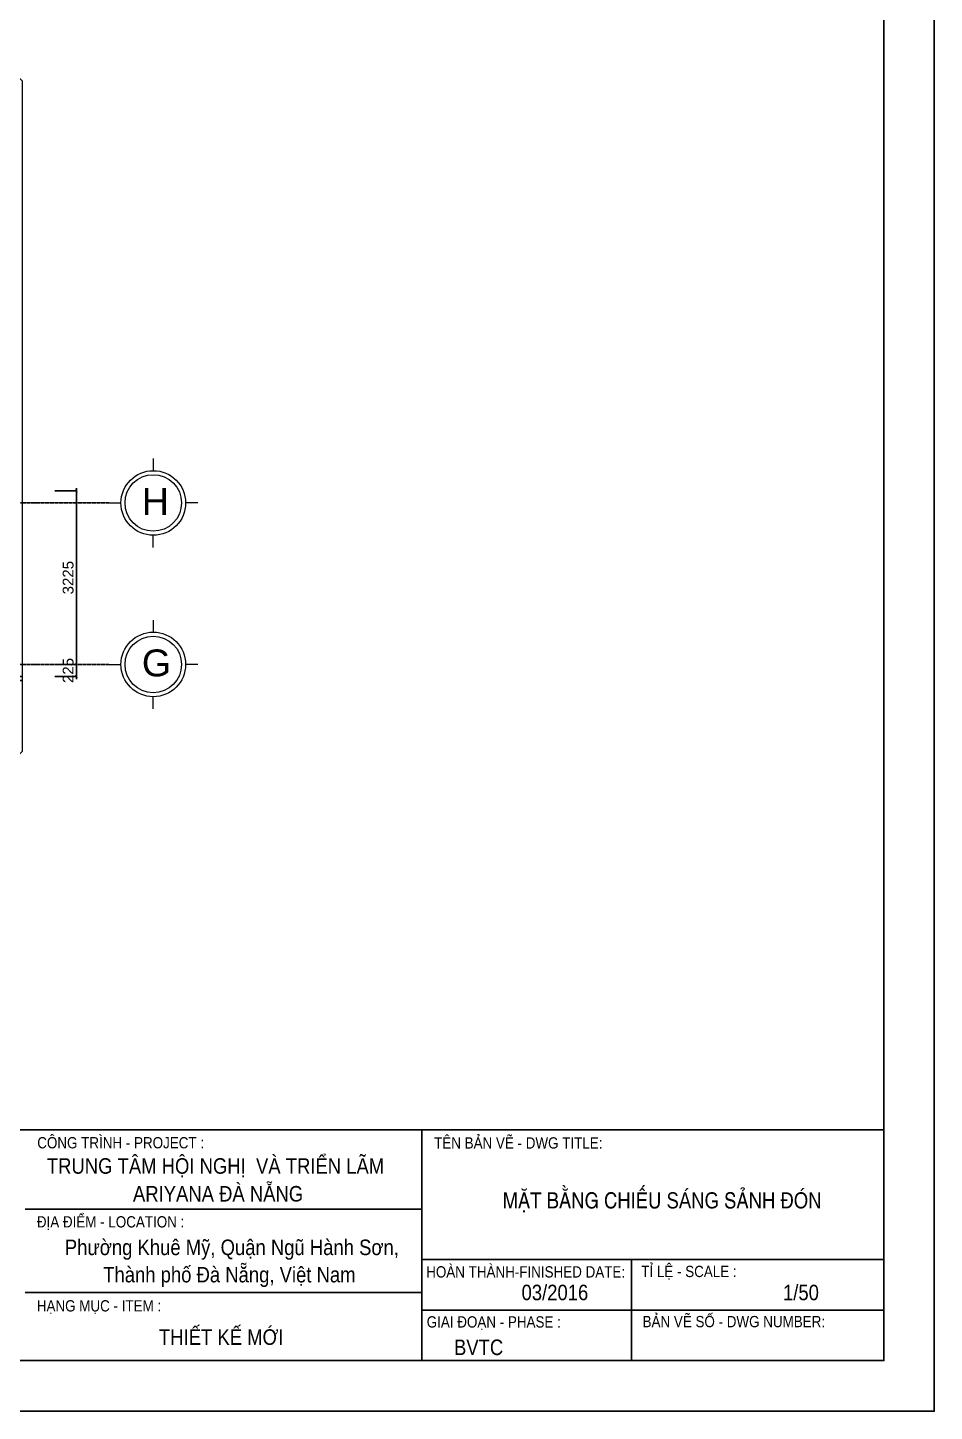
# Model space of a CAD drawing. Extents: x 134921 to 2525442, y -280073 to 23449.
# Drawn here: x 187460 to 204303, y -25556 to 150 of the extents above; entities that cross this region are included whole.
import ezdxf
from ezdxf.enums import TextEntityAlignment as Align
from ezdxf.xclip import XClip

# ---------------------------------------------------------------- set-up
doc = ezdxf.new("R2010")
doc.units = 0
doc.header["$XCLIPFRAME"] = 2
doc.header["$PDMODE"] = 3
doc.header["$PDSIZE"] = 100
doc.linetypes.add('X_GRID$0$CENTER', pattern=[2, 1.25, -0.25, 0.25, -0.25])
doc.layers.get('0').update_dxf_attribs({"linetype": 'CONTINUOUS'})
doc.layers.get('Defpoints').update_dxf_attribs({"linetype": 'CONTINUOUS'})
for name, color, linetype, lineweight in [('A-ARROW', 4, 'CONTINUOUS', 20), ('DIA HINH', 8, 'CONTINUOUS', 5), ('dims', 1, 'CONTINUOUS', 18), ('PL01$0$door', 1, 'CONTINUOUS', 18), ('X_GRID$0$symb', 6, 'CONTINUOUS', 25), ('X_LANDSCAPE$0$CAY', 84, 'CONTINUOUS', 5)]:
    doc.layers.add(name, color=color, linetype=linetype, lineweight=lineweight)
for name, color, linetype in [('CDC -TEXT KHUNG', 7, 'CONTINUOUS'), ('CDC-KHUNGTEN', 7, 'CONTINUOUS'), ('dim-kich-thuoc', 6, 'CONTINUOUS'), ('frame', 7, 'CONTINUOUS'), ('HBS-Text1', 2, 'CONTINUOUS'), ('PL01$0$I-DETL-PATT', 252, 'CONTINUOUS'), ('X_GRID$0$A-GRID 1', 253, 'X_GRID$0$CENTER')]:
    doc.layers.add(name, color=color, linetype=linetype)
doc.styles.add('HBS-TitleText', font='VHARIALN_1.TTF', dxfattribs={"width": 0.75})
doc.styles.add('KT CDC', font='arial.ttf', dxfattribs={"width": 0.85, "height": 200})
doc.styles.add('TEXT', font='VHARIAL_1.TTF')
doc.styles.add('TEXT1', font='VHARIAL_1.TTF', dxfattribs={"width": 0.85, "height": 200})
doc.dimstyles.new('Copy of KT-150', dxfattribs={"dimscale": 150, "dimtxt": 2, "dimasz": 0.5, "dimexe": 0, "dimexo": 0, "dimgap": 0.5, "dimtad": 1, "dimrnd": 5, "dimdsep": 46, "dimtxsty": 'TEXT', "dimblk": 'ARCHTICK', "dimcen": 0, "dimdle": 0.5, "dimclrd": 24, "dimclre": 24, "dimclrt": 7, "dimadec": 0, "dimazin": 0, "dimtfac": 0.005556, "dimtix": 1, "dimtmove": 2, "dimatfit": 3, "dimfxl": 1, "dimtolj": 1, "dimtzin": 0, "dimarcsym": 1})

# ---------------------------------------------------------------- blocks, each defined once
blk = doc.blocks.new('_ArchTick')
at = {"color": 0, "linetype": 'ByBlock', "const_width": 0.15}
blk.add_lwpolyline([(-0.5, -0.5), (0.5, 0.5)], dxfattribs=at)
blk = doc.blocks.new('*D62')
at = {"layer": 'Defpoints', "color": 0, "transparency": 16777216}
for p in [(187509, -8455), (187509, -11680), (188366, -11680)]:
    blk.add_point(p, dxfattribs=at)
at = {"layer": 'DIA HINH', "color": 24, "lineweight": -2, "transparency": 16777216}
for p, q in [((187966, -8455), (188366, -8455)), ((188366, -8405), (188366, -11730)), ((187966, -11680), (188366, -11680))]:
    blk.add_line(p, q, dxfattribs=at)
at = {"layer": 'DIA HINH', "color": 24, "lineweight": -2, "transparency": 16777216, "xscale": 50, "yscale": 50, "zscale": 50}
for p, rotation in [((188366, -8455), 90), ((188366, -11680), 270)]:
    blk.add_blockref('_ArchTick', p, dxfattribs=dict(at, rotation=rotation))
at = {"layer": 'DIA HINH', "color": 7, "transparency": 16777216, "insert": (188213, -10068), "char_height": 200, "attachment_point": 5, "rotation": 90, "style": 'TEXT'}
blk.add_mtext('\\A1;3225', dxfattribs=at)
blk = doc.blocks.new('*D63')
at = {"layer": 'Defpoints', "color": 0, "transparency": 16777216}
for p in [(187509, -11680), (187509, -11905), (188366, -11905)]:
    blk.add_point(p, dxfattribs=at)
at = {"layer": 'DIA HINH', "color": 24, "lineweight": -2, "transparency": 16777216}
for p, q in [((187966, -11680), (188366, -11680)), ((188366, -11680), (188366, -11630)), ((188366, -11680), (188366, -11905)), ((187966, -11905), (188366, -11905)), ((188366, -11905), (188366, -11955))]:
    blk.add_line(p, q, dxfattribs=at)
at = {"layer": 'DIA HINH', "color": 24, "lineweight": -2, "transparency": 16777216, "xscale": 50, "yscale": 50, "zscale": 50}
for p, rotation in [((188366, -11680), 270), ((188366, -11905), 90)]:
    blk.add_blockref('_ArchTick', p, dxfattribs=dict(at, rotation=rotation))
at = {"layer": 'DIA HINH', "color": 7, "transparency": 16777216, "insert": (188213, -11793), "char_height": 200, "attachment_point": 5, "rotation": 90, "style": 'TEXT'}
blk.add_mtext('\\A1;225', dxfattribs=at)
blk = doc.blocks.new('PL01$0$EX-PL01')
at = {"layer": 'PL01$0$door'}
blk.add_line((-21543, 54225), (-27000, 54225), dxfattribs=at)
at = {"layer": 'PL01$0$I-DETL-PATT'}
for p, q in [((-27000, 54000), (-21768, 54000)), ((-27000, 53925), (-21768, 53925))]:
    blk.add_line(p, q, dxfattribs=at)
blk = doc.blocks.new('*D64')
at = {"layer": 'Defpoints', "color": 0, "transparency": 16777216}
for p in [(162019, -8680), (160642, -11245), (149453, -11680), (159020, -11679), (188969, -11680)]:
    blk.add_point(p, dxfattribs=at)
at = {"layer": 'DIA HINH', "color": 24, "lineweight": -2, "transparency": 16777216}
blk.add_arc((159019, -11680), 1681, 0, 45, dxfattribs=at)
at = {"layer": 'DIA HINH', "color": 24, "lineweight": -2, "transparency": 16777216, "xscale": 50, "yscale": 50, "zscale": 50}
for p, rotation in [((160207, -10492), 135.0000093092421), ((160699, -11680), 270.0000000000075)]:
    blk.add_blockref('_ArchTick', p, dxfattribs=dict(at, rotation=rotation))
at = {"layer": 'DIA HINH', "color": 7, "transparency": 16777216, "insert": (160712, -10979), "char_height": 200, "attachment_point": 5, "rotation": 292.5, "style": 'TEXT'}
blk.add_mtext('\\A1;45°', dxfattribs=at)
blk = doc.blocks.new('*D65')
at = {"layer": 'Defpoints', "color": 0, "transparency": 16777216}
for p in [(180019, -8680), (177696, -11499), (149453, -11680), (188969, -11680), (176794, -11905)]:
    blk.add_point(p, dxfattribs=at)
at = {"layer": 'dim-kich-thuoc', "color": 24, "lineweight": -2, "transparency": 16777216}
blk.add_arc((177019, -11680), 702, 0, 45, dxfattribs=at)
at = {"layer": 'dim-kich-thuoc', "color": 24, "lineweight": -2, "transparency": 16777216, "xscale": 75, "yscale": 75, "zscale": 75}
for p, rotation in [((177515, -11184), 135.0000093092364), ((177720, -11680), 270.0000000000074)]:
    blk.add_blockref('_ArchTick', p, dxfattribs=dict(at, rotation=rotation))
at = {"layer": 'dim-kich-thuoc', "color": 7, "transparency": 16777216, "insert": (177877, -11325), "char_height": 300, "attachment_point": 5, "rotation": 292.5, "style": 'TEXT'}
blk.add_mtext('\\A1;45°', dxfattribs=at)
blk = doc.blocks.new('trujc')
at = {"layer": 'A-ARROW'}
blk.add_circle((762517, 1254561), 1050, dxfattribs=at)
at = {"layer": 'dims'}
for p, q in [((762517, 1256211), (762517, 1255761)), ((760867, 1254561), (761317, 1254561)), ((764167, 1254561), (763717, 1254561)), ((762517, 1252911), (762517, 1253361))]:
    blk.add_line(p, q, dxfattribs=at)
blk.add_circle((762517, 1254561), 1200, dxfattribs=at)

msp = doc.modelspace()

# ---------------------------------------------------------------- linework, layer by layer
at = {"color": 4}
msp.add_lwpolyline([(137825.171, -24613.545), (203365.318, -24613.545), (203365.318, 22511.027), (137825.171, 22511.027)], close=True, dxfattribs=at)
at = {"layer": 'CDC-KHUNGTEN', "color": 4}
msp.add_line((137825.171, -20323.545), (203365.318, -20323.545), dxfattribs=at)
at = {"layer": 'CDC-KHUNGTEN', "color": 7}
for p, q in [((194785.067, -20323.545), (194785.067, -24613.545)), ((203365.318, -22737.289), (194785.067, -22737.289)), ((198678.844, -22737.289), (198678.844, -24613.545))]:
    msp.add_line(p, q, dxfattribs=at)
at = {"layer": 'CDC-KHUNGTEN'}
for p, q in [((194785.067, -21798.851), (187411.448, -21798.851)), ((194785.067, -23349.954), (187411.448, -23349.954)), ((194785.067, -23675.032), (203365.318, -23675.032))]:
    msp.add_line(p, q, dxfattribs=at)
at = {"layer": 'Defpoints'}
msp.add_lwpolyline([(134920.621, -25556.171), (134920.621, 23448.829), (204303.121, 23448.829), (204303.121, -25556.171), (134920.621, -25556.171)], close=True, dxfattribs=at)
at = {"layer": 'X_GRID$0$A-GRID 1', "ltscale": 10}
for p, q in [((188968.799, -8680.13), (149453.089, -8680.13)), ((188968.799, -11680.13), (149453.089, -11680.13))]:
    msp.add_line(p, q, dxfattribs=at)
at = {"layer": 'X_GRID$0$symb', "ltscale": 2}
msp.add_lwpolyline([(137825.171, 22511.027), (203365.318, 22511.027), (203365.318, -20323.545), (137825.171, -20323.545)], close=True, dxfattribs=at)

# ---------------------------------------------------------------- block references
at = {"layer": 'DIA HINH'}
ref = msp.add_blockref('PL01$0$EX-PL01', (212925.476, -65905.13), dxfattribs=at)
XClip(ref).set_block_clipping_path([(-61850.2069655687, 65565.1539128858), (-26068.2850005853, 65565.1539128858), (-25568.2850005853, 65065.1539128858), (-25568.2850005853, 52605.377957233), (-26068.2850005853, 52105.377957233), (-61850.2069655687, 52105.377957233), (-62350.2069655687, 52605.377957233), (-62350.2069655687, 65065.1539128858)])
at = {"layer": 'X_LANDSCAPE$0$CAY', "xscale": 0.5, "yscale": 0.5, "zscale": 0.5}
for p in [(-191464.574, -635960.702), (-191464.574, -638960.702)]:
    msp.add_blockref('trujc', p, dxfattribs=at)

# ---------------------------------------------------------------- texts
at = {"layer": 'CDC -TEXT KHUNG', "style": 'KT CDC', "width": 0.85}
for s, p in [('CÔNG TRÌNH - PROJECT :  ', (187638.118, -20670.939)), ('TÊN BẢN VẼ - DWG TITLE:', (195011.184, -20674.636)), ('ĐỊA ĐIỂM - LOCATION :', (187630.899, -22140.695)), ('HOÀN THÀNH-FINISHED DATE:', (194864.113, -23070.16)), ('TỈ LỆ - SCALE :', (198859.214, -23062.564)), ('HẠNG MỤC - ITEM :', (187630.357, -23701.046)), ('GIAI ĐOẠN - PHASE :', (194873.666, -23999.761)), ('BẢN VẼ SỐ - DWG NUMBER:', (198883.664, -23994.064))]:
    msp.add_text(s, height=209.73333, dxfattribs=at).set_placement(p)
at = {"layer": 'CDC -TEXT KHUNG', "color": 6, "style": 'KT CDC', "width": 0.85}
for s, p in [('TRUNG TÂM HỘI NGHỊ  VÀ TRIỂN LÃM ', (190997.404, -21142.305)), ('ARIYANA ĐÀ NẴNG', (190997.404, -21658.763)), ('Phường Khuê Mỹ, Quận Ngũ Hành Sơn,', (191253.646, -22654.036)), ('Thành phố Đà Nẵng, Việt Nam', (191207.295, -23160.816)), ('THIẾT KẾ MỚI', (191055.833, -24320.9))]:
    msp.add_text(s, height=288.75, dxfattribs=at).set_placement(p, align=Align.CENTER)
for s, p in [('03/2016', (196634.899, -23492.548)), ('1/50', (201491.939, -23492.548)), ('BVTC', (195380.387, -24511.327))]:
    msp.add_text(s, height=288.75, dxfattribs=at).set_placement(p)
at = {"layer": 'frame', "color": 6, "ltscale": 2, "style": 'TEXT1'}
for s, p in [('h', (189581.322, -8901.837)), ('g', (189581.322, -11901.837))]:
    msp.add_text(s, height=500, dxfattribs=at).set_placement(p)
at = {"layer": 'HBS-Text1', "style": 'HBS-TitleText'}
msp.add_text('MÆt b»ng chiÕu s¸ng s¶nh ®ãn', height=300, dxfattribs=at).set_placement((199245.168, -21636.644), align=Align.MIDDLE_CENTER)

# ---------------------------------------------------------------- dimensions: what is measured, and where the dimension line sits
at = {"layer": 'DIA HINH'}
for base, p1, p2, picture, middle in [((188365.512, -11680.13), (187509.155, -8455.13), (187509.155, -11680.13), '*D62', (188213.329, -10067.63)), ((188365.512, -11905.13), (187509.155, -11680.13), (187509.155, -11905.13), '*D63', (188213.397, -11792.63))]:
    dim = msp.add_linear_dim(base=base, p1=p1, p2=p2, angle=90, dimstyle='Copy of KT-150', override={"dimscale": 100, "dimfxl": 4, "dimfxlon": 1}, dxfattribs=at)
    dim.commit()
    dim.dimension.update_dxf_attribs({"geometry": picture, "text_midpoint": middle})
dim = msp.add_angular_dim_2l(base=(160642.192, -11245.11), line1=((162018.674, -8680.13), (159020.086, -11678.719)), line2=((188968.799, -11680.13), (149453.089, -11680.13)), dimstyle='Copy of KT-150', override={"dimscale": 100, "dimfxl": 4, "dimfxlon": 1}, dxfattribs=at)
dim.commit()
dim.dimension.update_dxf_attribs({"geometry": '*D64', "text_midpoint": (160711.679, -10978.865)})
at = {"layer": 'dim-kich-thuoc'}
dim = msp.add_angular_dim_2l(base=(177696.316, -11498.557), line1=((180018.674, -8680.13), (176793.675, -11905.13)), line2=((188968.799, -11680.13), (149453.089, -11680.13)), dimstyle='Copy of KT-150', override={"dimfxl": 30, "dimfxlon": 1}, dxfattribs=at)
dim.commit()
dim.dimension.update_dxf_attribs({"geometry": '*D65', "text_midpoint": (177877.055, -11324.577)})

doc.saveas('drawing.dxf')
